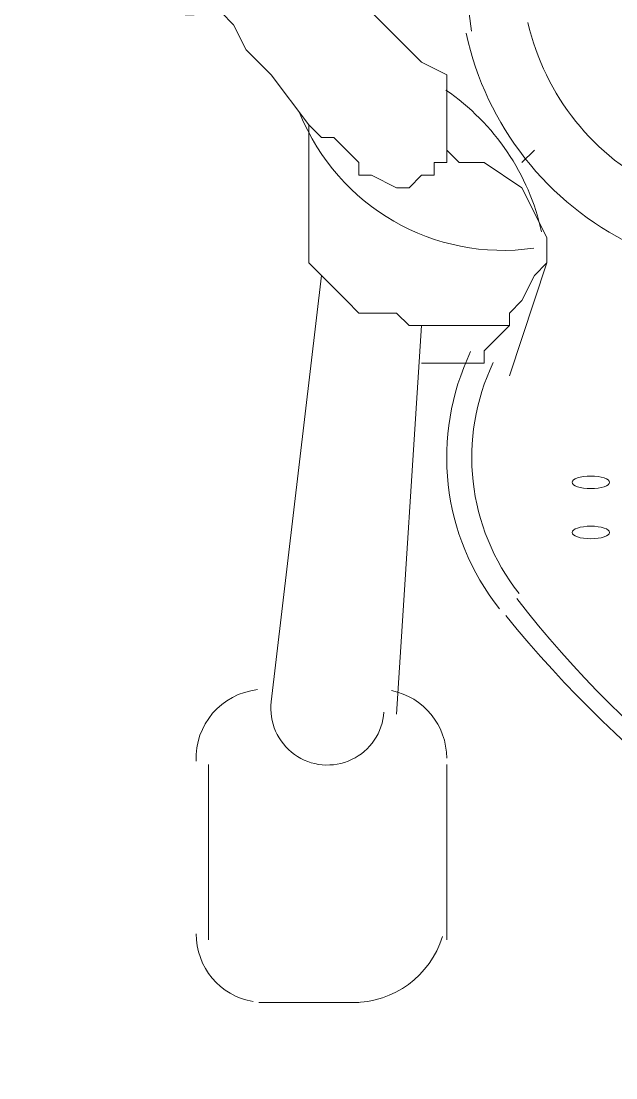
# Model space of a CAD drawing. Header units: metres. Extents: x 81 to 650, y -25 to 177.
# Drawn here: x 175.339 to 175.4551, y 36.948 to 37.1541 of the extents above; entities that cross this region are included whole.
import ezdxf

# ---------------------------------------------------------------- set-up
doc = ezdxf.new("R2010")
doc.units = ezdxf.units.M
doc.layers.add('AMOBLAMIENTO', color=253, linetype='Continuous')
doc.layers.add('PDF2_Geometría', color=7, linetype='Continuous', true_color=0x525252)

# ---------------------------------------------------------------- blocks, each defined once
blk = doc.blocks.new('Silla 1')
at = {"layer": 'PDF2_Geometría', "color": 8, "linetype": 'Continuous', "lineweight": 9}
for points in [[(-646.0411633190107, -3780.64090645649), (-646.0485001190107, -3780.63112405649), (-646.0533913190106, -3780.626232856489), (-646.0558369190107, -3780.62134165649), (-646.0582825190107, -3780.61889605649, -0.4491904813085021), (-646.0973116293067, -3780.588454426033)], [(-645.9983960846587, -3780.62093238533, 0.2302038230438508), (-645.9722845357386, -3780.653448936193, 0.06904268617280984), (-645.8839238583067, -3780.686675322458, -0.06904268617280984), (-645.9724939035547, -3780.653888190409, 0.06904268617280984), (-645.8839238583067, -3780.686675322458)], [(-646.0104592267627, -3780.623015620778, 0.230532055927267), (-645.9780297637146, -3780.664255382281, 0.06904277544358077), (-645.8865526826587, -3780.698617407361, 0.03702395519687634), (-645.8246418784507, -3780.704316266761)], [(-646.0265180282867, -3780.755413327196, -1.027903157959017), (-646.0485001190107, -3780.75340405649), (-646.0387177190107, -3780.670253656489)], [(-646.0006019914027, -3780.733253559746, 0.2538010257354554), (-645.8115868988107, -3780.816237194282, 0.2538010257352337), (-645.6219518466187, -3780.733253559746)], [(-646.0027462690267, -3780.736602344281, 0.2278580694966209), (-645.8098134719706, -3780.826757382889, 0.2278580694966865), (-645.6173619689947, -3780.736602344281)]]:
    blk.add_lwpolyline(points, format="xyb", dxfattribs=at)
for points in [[(-646.0142617190107, -3780.645797656489), (-646.0142617190107, -3780.64335205649), (-646.0142617190107, -3780.638460856489), (-646.0142617190107, -3780.636015256489), (-646.0142617190107, -3780.63112405649), (-646.0191529190107, -3780.62867845649), (-646.0264897190107, -3780.62134165649), (-646.0313809190106, -3780.616450456489), (-646.0338265190107, -3780.614004856489), (-646.0387177190107, -3780.614004856489), (-646.0436089190107, -3780.611559256489)], [(-645.9995881190107, -3780.648243256489), (-645.9971425190107, -3780.645797656489)], [(-646.0020337190107, -3780.689818456489), (-645.9946969190107, -3780.667808056489)], [(-646.0240441190107, -3780.755849656489), (-646.0191529190107, -3780.680036056489)], [(-646.0020337190107, -3780.680036056489), (-646.0044793190107, -3780.682481656489), (-646.0069249190107, -3780.68492725649), (-646.0069249190107, -3780.68737285649), (-646.0093705190106, -3780.68737285649), (-646.0142617190107, -3780.68737285649), (-646.0191529190107, -3780.68737285649)], [(-646.0607281190107, -3780.765632056489), (-646.0607281190107, -3780.799870456489)], [(-646.0142617190107, -3780.799870456489), (-646.0142617190107, -3780.765632056489)], [(-646.0509457190107, -3780.812098456489), (-646.0313809190106, -3780.812098456489)]]:
    blk.add_lwpolyline(points, dxfattribs=at)
blk.add_lwpolyline([(-646.0411633190107, -3780.64090645649), (-646.0411633190107, -3780.66536245649), (-646.0411633190107, -3780.667808056489), (-646.0387177190107, -3780.670253656489), (-646.0338265190107, -3780.67514485649), (-646.0313809190106, -3780.677590456489), (-646.0264897190107, -3780.677590456489), (-646.0240441190107, -3780.677590456489), (-646.0215985190107, -3780.680036056489), (-646.0191529190107, -3780.680036056489), (-646.0142617190107, -3780.680036056489), (-646.0093705190106, -3780.680036056489), (-646.0020337190107, -3780.680036056489), (-646.0020337190107, -3780.677590456489), (-645.9995881190107, -3780.67514485649), (-645.9971425190107, -3780.670253656489), (-645.9946969190107, -3780.667808056489), (-645.9946969190107, -3780.66536245649), (-645.9946969190107, -3780.66291685649), (-645.9971425190107, -3780.658025656489), (-645.9995881190107, -3780.65313445649), (-646.0069249190107, -3780.648243256489), (-646.0118161190107, -3780.648243256489), (-646.0142617190107, -3780.645797656489), (-646.0142617190107, -3780.648243256489), (-646.0167073190107, -3780.648243256489), (-646.0167073190107, -3780.65068885649), (-646.0191529190107, -3780.65068885649), (-646.0215985190107, -3780.65313445649), (-646.0240441190107, -3780.65313445649), (-646.0289353190107, -3780.65068885649), (-646.0313809190106, -3780.65068885649), (-646.0313809190106, -3780.648243256489), (-646.0338265190107, -3780.645797656489), (-646.0362721190107, -3780.64335205649), (-646.0387177190107, -3780.64335205649)], close=True, dxfattribs=at)
for centre, radius, start, end in [((-644.1690592843994, -3780.390232427892), 1.854984880257781, 180.4119885083788, 187.1960562896047), ((-646.0399404652806, -3780.671476427101), 0.04524353822635269, 12.43650084566837, 55.67873892177474), ((-646.0032564977645, -3780.622564445558), 0.04279801544097842, 202.1154694372731, 278.0474508714875), ((-645.9665725477504, -3780.705714870254), 0.04768917459666634, 154.4128100539514, 218.342281554245), ((-645.9665725050952, -3780.705714875224), 0.04279800939919654, 154.4128314600162, 218.3422611863776), ((-646.049722922341, -3780.764409246315), 0.01345079319574953, 96.30063128069123, 182.6038360234236), ((-646.0277125044674, -3780.764409254071), 0.01345078545669431, 359.9999896983591, 78.42598257993129), ((-646.04972290077, -3780.798647653858), 0.01345081824069386, 180.0000112107817, 260.1231991208837), ((-646.0326037284478, -3780.793756452095), 0.01834200439448418, 270.0000294792136, 342.696561704828)]:
    blk.add_arc(centre, radius, start, end, dxfattribs=at)
for points in [[(-645.9861373190107, -3780.70938325649), (-645.9881633274186, -3780.70938325649), (-645.9898057190107, -3780.709930728506), (-645.9898057190107, -3780.710606056489)], [(-645.9824689190107, -3780.710606056489), (-645.9824689190107, -3780.709930728506), (-645.9841113106027, -3780.70938325649), (-645.9861373190107, -3780.70938325649)], [(-645.9898057190107, -3780.710606056489), (-645.9898057190107, -3780.711281384473), (-645.9881633274186, -3780.711828856489), (-645.9861373190107, -3780.711828856489)], [(-645.9861373190107, -3780.711828856489), (-645.9841113106027, -3780.711828856489), (-645.9824689190107, -3780.711281384473), (-645.9824689190107, -3780.710606056489)], [(-645.9861373190107, -3780.71916565649), (-645.9881633274186, -3780.71916565649), (-645.9898057190107, -3780.719713128506), (-645.9898057190107, -3780.72038845649)], [(-645.9898057190107, -3780.72038845649), (-645.9898057190107, -3780.721063784474), (-645.9881633274186, -3780.721611256489), (-645.9861373190107, -3780.721611256489)], [(-645.9824689190107, -3780.72038845649), (-645.9824689190107, -3780.719713128506), (-645.9841113106027, -3780.71916565649), (-645.9861373190107, -3780.71916565649)], [(-645.9861373190107, -3780.721611256489), (-645.9841113106027, -3780.721611256489), (-645.9824689190107, -3780.721063784474), (-645.9824689190107, -3780.72038845649)]]:
    blk.add_open_spline(points, degree=3, dxfattribs=at)

msp = doc.modelspace()

# ---------------------------------------------------------------- block references
at = {"layer": 'AMOBLAMIENTO', "color": 1, "linetype": 'Continuous'}
msp.add_blockref('Silla 1', (821.4363230152132, 3817.774779757025), dxfattribs=at)

doc.saveas('drawing.dxf')
